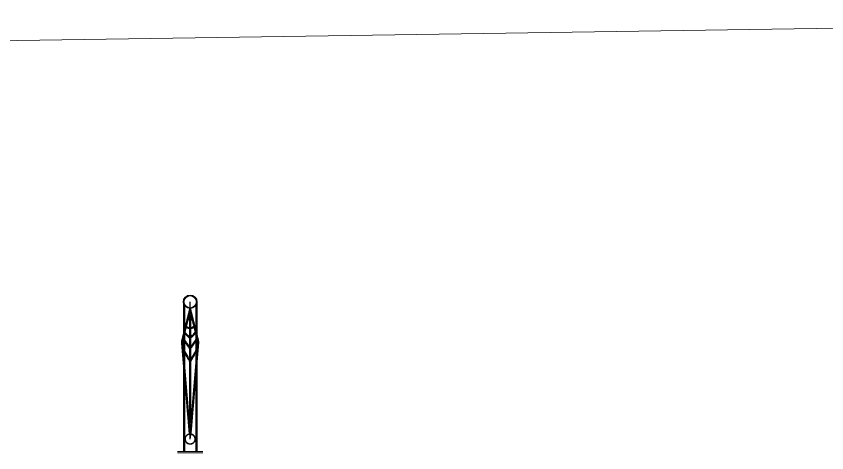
# Model space of a CAD drawing. Header units: millimetres. Extents: x -13368 to 383539, y -58537 to -26098.
# Drawn here: x 23249 to 29747, y -30755 to -27257 of the extents above; entities that cross this region are included whole.
import ezdxf

# ---------------------------------------------------------------- set-up
doc = ezdxf.new("R2010")
doc.units = ezdxf.units.MM
doc.linetypes.add('DASHED', pattern=[0.75, 0.5, -0.25])
doc.layers.get('Defpoints').update_dxf_attribs({"color": 8})
for name, color, linetype, lineweight in [('细实线', 4, 'Continuous', 15), ('虚线', 7, 'DASHED', 13), ('钢板粗线', 1, 'Continuous', 25), ('钢板细线', 6, 'Continuous', 15)]:
    doc.layers.add(name, color=color, linetype=linetype, lineweight=lineweight)

msp = doc.modelspace()

# ---------------------------------------------------------------- linework, layer by layer
at = {"layer": 'Defpoints'}
for p, q in [((24643, -30644.7), (24643, -29544.7)), ((24643, -29689.2), (24628.4, -29683.9)), ((24643, -29689.2), (24657.6, -29683.9)), ((24643, -29760.2), (24612.9, -29746.2)), ((24643, -29760.2), (24673.2, -29746.2)), ((24643, -29835.6), (24601, -29793.6)), ((24643, -29835.6), (24685, -29793.6)), ((24643, -29919.9), (24588.8, -29842.5)), ((24643, -29919.9), (24697.2, -29842.5)), ((24643, -30022.9), (24588.4, -29928.2)), ((24643, -30022.9), (24697.7, -29928.2))]:
    msp.add_line(p, q, dxfattribs=at)
at = {"layer": 'Defpoints', "elevation": 0}
for points in [[(24643, -29604.7), (24578, -29865.2), (24643, -30634.7)], [(24643, -29604.7), (24708, -29865.2), (24643, -30634.7)]]:
    msp.add_lwpolyline(points, dxfattribs=at)
at = {"layer": '细实线'}
for p, q in [((24541.7, -30744.7), (24744.3, -30744.7)), ((24541.7, -30754.7), (24744.3, -30754.7))]:
    msp.add_line(p, q, dxfattribs=at)
at = {"layer": '虚线'}
for p, q in [((24638, -29692.7), (24627.2, -29688.8)), ((24638, -29682.1), (24629.6, -29679)), ((24638, -30516.1), (24638, -29645.4)), ((24648, -30516.1), (24648, -29645.4)), ((24648, -29682.1), (24656.4, -29679)), ((24648, -29692.7), (24658.8, -29688.8)), ((24638, -29763.4), (24611.6, -29751.1)), ((24638, -29752.4), (24614.1, -29741.2)), ((24648, -29752.4), (24671.9, -29741.2)), ((24648, -29763.4), (24674.4, -29751.1)), ((24638, -29837.6), (24599.6, -29799.3)), ((24638, -29823.5), (24602.5, -29787.9)), ((24648, -29823.5), (24683.6, -29787.9)), ((24648, -29837.6), (24686.4, -29799.3)), ((24638, -29921.4), (24587.2, -29848.9)), ((24638, -29904), (24590.4, -29836.1)), ((24648, -29904), (24695.6, -29836.1)), ((24648, -29921.4), (24698.8, -29848.9)), ((24638, -30004.2), (24587.4, -29916.5)), ((24638, -30024.2), (24589.3, -29939.9)), ((24648, -30004.2), (24698.7, -29916.5)), ((24648, -30024.2), (24696.7, -29939.9))]:
    msp.add_line(p, q, dxfattribs=at)
at = {"layer": '虚线', "elevation": 0}
for points in [[(24639.4, -29598.6), (24573, -29864.8), (24635.4, -30603.4)], [(24646.6, -29598.6), (24713.1, -29864.8), (24650.7, -30603.4)], [(24638, -29645.4), (24583.1, -29865.6), (24638, -30516.1)], [(24648, -29645.4), (24703, -29865.6), (24648, -30516.1)]]:
    msp.add_lwpolyline(points, dxfattribs=at)
at = {"layer": '虚线'}
for radius in [42, 38]:
    msp.add_circle((24643, -30644.7), radius, dxfattribs=at)
at = {"layer": '钢板粗线'}
for p, q in [((24589, -29544.7), (24589, -30744.7)), ((24697, -29544.7), (24697, -30744.7)), ((24597, -29573), (24597, -30744.7)), ((24689, -29573), (24689, -30744.7))]:
    msp.add_line(p, q, dxfattribs=at)
for radius in [54, 50]:
    msp.add_circle((24643, -29544.7), radius, dxfattribs=at)
at = {"layer": '钢板细线'}
msp.add_lwpolyline([(16244.2, -27399), (22544.2, -27462.1), (36244, -27256.6)], dxfattribs=at)

doc.saveas('drawing.dxf')
